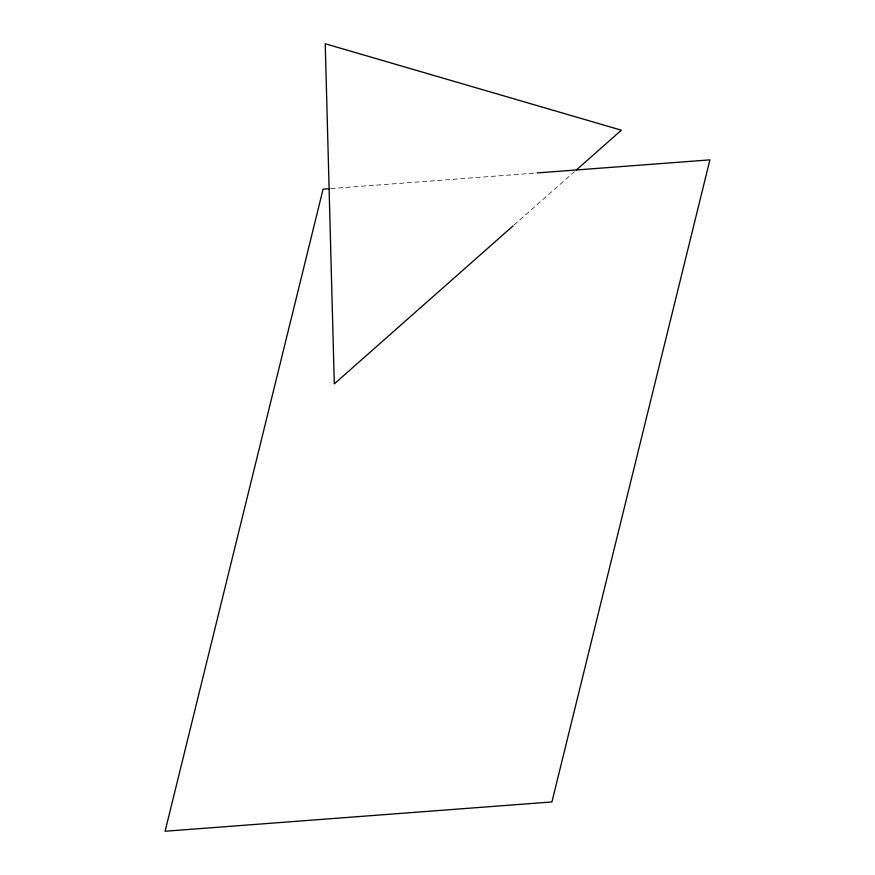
<?xml version="1.0" encoding="UTF-8"?>
<svg xmlns="http://www.w3.org/2000/svg" width="875" height="875" viewBox="0 0 875 875"><rect width="100%" height="100%" fill="white"/><g stroke="black" fill="none" stroke-linecap="round" stroke-linejoin="round"><path stroke-width="0.66" stroke-dasharray="4.38 3.28" d="M514.095 224.984L574.372 171.73M330.816 188.573L535.828 173.042"/><path stroke-width="1.31" d="M513.078 225.892L334.305 383.862L325.238 43.75L621.359 130.2L576.417 169.925M329.525 188.672L323.083 189.153L165.091 831.25L551.917 801.948L709.909 159.862L537.119 172.944"/></g></svg>
